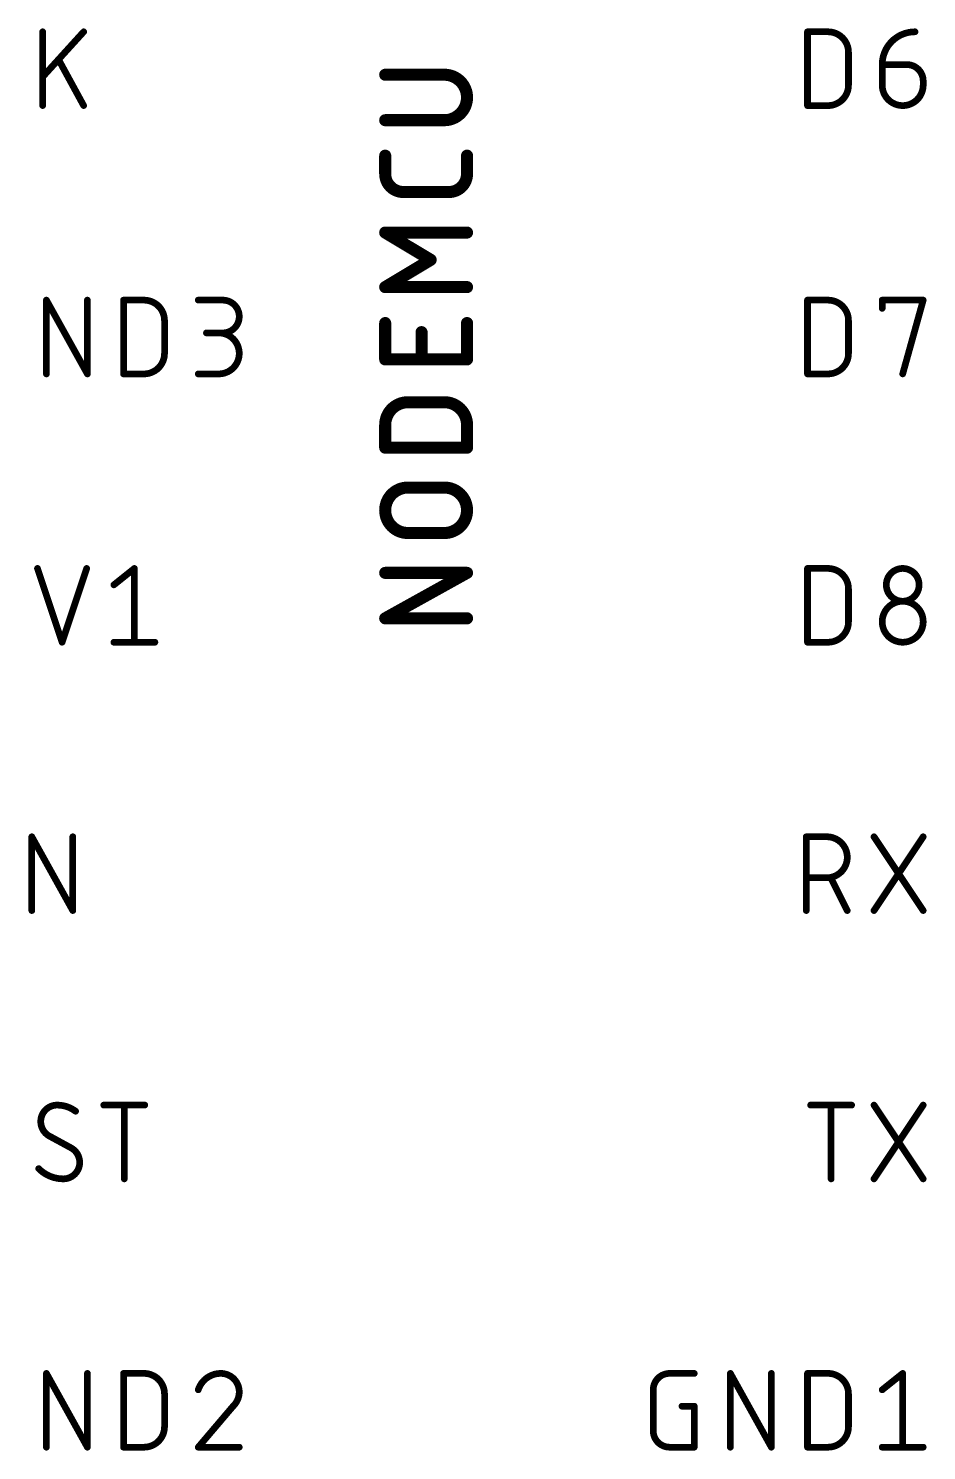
# Model space of a CAD drawing. Extents: x -10 to 250, y 0 to 179.
# Drawn here: x 92.42 to 109.42, y 65.28 to 92.2 of the extents above; entities that cross this region are included whole.
import ezdxf

# ---------------------------------------------------------------- set-up
doc = ezdxf.new("R2010")
doc.units = 0
doc.layers.add('94', color=14, linetype='CONTINUOUS')
doc.layers.add('95', color=250, linetype='CONTINUOUS')

msp = doc.modelspace()

# ---------------------------------------------------------------- linework, layer by layer
at = {"layer": '94', "const_width": 0.2286}
for points in [[(100.2933, 91.3257), (99.1743, 91.3257)], [(99.1743, 90.4649), (100.2933, 90.4649)], [(99.1743, 89.4494), (99.1743, 89.7937)], [(100.7237, 89.7937), (100.7237, 89.4494)], [(100.3794, 89.1051), (99.5186, 89.1051)], [(100.0351, 87.8212), (99.1743, 88.3376)], [(99.1743, 88.3376), (100.7237, 88.3376)], [(99.1743, 87.3047), (100.0351, 87.8212)], [(100.7237, 87.3047), (99.1743, 87.3047)], [(99.1743, 85.9358), (99.1743, 86.6244)], [(100.7237, 86.6244), (100.7237, 85.9358)], [(99.8629, 85.9358), (99.8629, 86.4522)], [(100.7237, 85.9358), (99.1743, 85.9358)], [(99.6047, 85.1253), (100.2933, 85.1253)], [(99.1743, 84.2645), (99.1743, 84.6949)], [(100.7237, 84.6949), (100.7237, 84.2645)], [(100.7237, 84.2645), (99.1743, 84.2645)], [(99.6047, 83.5101), (100.2933, 83.5101)], [(100.2933, 82.6493), (99.6047, 82.6493)], [(99.1743, 81.0341), (100.7237, 81.8949)], [(100.7237, 81.8949), (99.1743, 81.8949)], [(100.7237, 81.0341), (99.1743, 81.0341)]]:
    msp.add_lwpolyline(points, dxfattribs=at)
at = {"layer": '94'}
for points, const_width in [([(99.1743, 91.3828, 1), (99.1743, 91.2686)], 0.1143), ([(100.2933, 90.4649, 1), (100.2933, 91.3257)], 0.2286), ([(100.2933, 91.3828, 1), (100.2933, 91.2686)], 0.1143), ([(100.2933, 91.2686, 1), (100.2933, 91.3828)], 0.1143), ([(99.1743, 90.5221, 1), (99.1743, 90.4078)], 0.1143), ([(100.2933, 90.5221, 1), (100.2933, 90.4078)], 0.1143), ([(100.2933, 90.4078, 1), (100.2933, 90.5221)], 0.1143), ([(99.2314, 89.7937, 1), (99.1172, 89.7937)], 0.1143), ([(100.7809, 89.7937, 1), (100.6666, 89.7937)], 0.1143), ([(99.1743, 89.4494, 0.4142), (99.5186, 89.1051)], 0.2286), ([(99.2314, 89.4494, 1), (99.1172, 89.4494)], 0.1143), ([(99.1172, 89.4494, 1), (99.2314, 89.4494)], 0.1143), ([(100.3794, 89.1051, 0.4142), (100.7237, 89.4494)], 0.2286), ([(100.7809, 89.4494, 1), (100.6666, 89.4494)], 0.1143), ([(100.6666, 89.4494, 1), (100.7809, 89.4494)], 0.1143), ([(99.5186, 89.1622, 1), (99.5186, 89.0479)], 0.1143), ([(99.5186, 89.0479, 1), (99.5186, 89.1622)], 0.1143), ([(100.3794, 89.1622, 1), (100.3794, 89.0479)], 0.1143), ([(100.3794, 89.0479, 1), (100.3794, 89.1622)], 0.1143), ([(99.2037, 88.3866, 1), (99.1449, 88.2886)], 0.1143), ([(99.1743, 88.3948, 1), (99.1743, 88.2805)], 0.1143), ([(100.7237, 88.2805, 1), (100.7237, 88.3948)], 0.1143), ([(100.0645, 87.7722, 1), (100.0057, 87.8702)], 0.1143), ([(100.0057, 87.7722, 1), (100.0645, 87.8702)], 0.1143), ([(99.1743, 87.3619, 1), (99.1743, 87.2476)], 0.1143), ([(99.1449, 87.3537, 1), (99.2037, 87.2557)], 0.1143), ([(100.7237, 87.2476, 1), (100.7237, 87.3619)], 0.1143), ([(99.2314, 86.6244, 1), (99.1172, 86.6244)], 0.1143), ([(100.7809, 86.6244, 1), (100.6666, 86.6244)], 0.1143), ([(99.9201, 86.4522, 1), (99.8058, 86.4522)], 0.1143), ([(99.1743, 85.9929, 1), (99.1743, 85.8786)], 0.1143), ([(99.1172, 85.9358, 1), (99.2314, 85.9358)], 0.1143), ([(99.8058, 85.9358, 1), (99.9201, 85.9358)], 0.1143), ([(100.6666, 85.9358, 1), (100.7809, 85.9358)], 0.1143), ([(100.7237, 85.8786, 1), (100.7237, 85.9929)], 0.1143), ([(99.6047, 85.1253, 0.4142), (99.1743, 84.6949)], 0.2286), ([(99.6047, 85.1825, 1), (99.6047, 85.0682)], 0.1143), ([(99.6047, 85.0682, 1), (99.6047, 85.1825)], 0.1143), ([(100.7237, 84.6949, 0.4142), (100.2933, 85.1253)], 0.2286), ([(100.2933, 85.1825, 1), (100.2933, 85.0682)], 0.1143), ([(100.2933, 85.0682, 1), (100.2933, 85.1825)], 0.1143), ([(99.2314, 84.6949, 1), (99.1172, 84.6949)], 0.1143), ([(99.1172, 84.6949, 1), (99.2314, 84.6949)], 0.1143), ([(100.7809, 84.6949, 1), (100.6666, 84.6949)], 0.1143), ([(100.6666, 84.6949, 1), (100.7809, 84.6949)], 0.1143), ([(99.1743, 84.3217, 1), (99.1743, 84.2074)], 0.1143), ([(99.1172, 84.2645, 1), (99.2314, 84.2645)], 0.1143), ([(100.6666, 84.2645, 1), (100.7809, 84.2645)], 0.1143), ([(100.7237, 84.2074, 1), (100.7237, 84.3217)], 0.1143), ([(99.6047, 83.5101, 1), (99.6047, 82.6493)], 0.2286), ([(99.6047, 83.5672, 1), (99.6047, 83.4529)], 0.1143), ([(99.6047, 83.4529, 1), (99.6047, 83.5672)], 0.1143), ([(100.2933, 82.6493, 1), (100.2933, 83.5101)], 0.2286), ([(100.2933, 83.5672, 1), (100.2933, 83.4529)], 0.1143), ([(100.2933, 83.4529, 1), (100.2933, 83.5672)], 0.1143), ([(99.6047, 82.7065, 1), (99.6047, 82.5922)], 0.1143), ([(99.6047, 82.5922, 1), (99.6047, 82.7065)], 0.1143), ([(100.2933, 82.7065, 1), (100.2933, 82.5922)], 0.1143), ([(100.2933, 82.5922, 1), (100.2933, 82.7065)], 0.1143), ([(99.1743, 81.952, 1), (99.1743, 81.8377)], 0.1143), ([(100.7515, 81.8449, 1), (100.6959, 81.9448)], 0.1143), ([(100.7237, 81.8377, 1), (100.7237, 81.952)], 0.1143), ([(99.1743, 81.0912, 1), (99.1743, 80.9769)], 0.1143), ([(99.1465, 81.084, 1), (99.2021, 80.9841)], 0.1143), ([(100.7237, 80.9769, 1), (100.7237, 81.0912)], 0.1143)]:
    msp.add_lwpolyline(points, format="xyb", dxfattribs=dict(at, const_width=const_width))
at = {"layer": '95', "const_width": 0.127}
for points in [[(92.6896, 90.7415), (92.6896, 92.1385)], [(93.4657, 92.1385), (92.6896, 91.2848)], [(107.1691, 90.7415), (107.1691, 92.1385)], [(107.1691, 92.1385), (107.5572, 92.1385)], [(107.9452, 91.7504), (107.9452, 91.1296)], [(93.4657, 90.7415), (93.0001, 91.5952)], [(108.5836, 91.5176), (109.0493, 91.5176)], [(108.5836, 91.1296), (108.5836, 91.5176)], [(109.3597, 91.2072), (109.3597, 91.1296)], [(107.5572, 90.7415), (107.1691, 90.7415)], [(92.7604, 85.6615), (92.7604, 87.0585)], [(92.7604, 87.0585), (93.5365, 85.6615)], [(93.5365, 85.6615), (93.5365, 87.0585)], [(94.2205, 85.6615), (94.2205, 87.0585)], [(94.2205, 87.0585), (94.6086, 87.0585)], [(95.635, 87.0585), (96.1007, 87.0585)], [(107.1691, 85.6615), (107.1691, 87.0585)], [(107.1691, 87.0585), (107.5572, 87.0585)], [(108.5836, 86.9033), (108.5836, 87.0585)], [(108.5836, 87.0585), (109.3597, 87.0585)], [(109.3597, 87.0585), (108.9716, 85.6615)], [(94.9966, 86.6704), (94.9966, 86.0496)], [(107.9452, 86.6704), (107.9452, 86.0496)], [(96.1007, 86.4376), (95.7902, 86.4376)], [(94.6086, 85.6615), (94.2205, 85.6615)], [(95.635, 85.6615), (96.0231, 85.6615)], [(107.5572, 85.6615), (107.1691, 85.6615)], [(92.5915, 81.9785), (93.0572, 80.5815)], [(93.0572, 80.5815), (93.5229, 81.9785)], [(94.038, 81.6681), (94.4261, 81.9785)], [(94.4261, 81.9785), (94.4261, 80.5815)], [(107.1691, 80.5815), (107.1691, 81.9785)], [(107.1691, 81.9785), (107.5572, 81.9785)], [(107.9452, 81.5904), (107.9452, 80.9696)], [(94.038, 80.5815), (94.8141, 80.5815)], [(107.5572, 80.5815), (107.1691, 80.5815)], [(92.4839, 75.5015), (92.4839, 76.8985)], [(92.4839, 76.8985), (93.26, 75.5015)], [(93.26, 75.5015), (93.26, 76.8985)], [(107.146, 75.5015), (107.146, 76.8985)], [(107.146, 76.8985), (107.5341, 76.8985)], [(108.4284, 75.5015), (109.3597, 76.8985)], [(108.4284, 76.8985), (109.3597, 75.5015)], [(107.5341, 76.1224), (107.146, 76.1224)], [(107.9221, 75.5015), (107.6117, 76.1224)], [(93.8466, 71.8185), (94.6227, 71.8185)], [(94.2346, 70.4215), (94.2346, 71.8185)], [(107.2284, 71.8185), (108.0045, 71.8185)], [(107.6164, 70.4215), (107.6164, 71.8185)], [(108.4284, 70.4215), (109.3597, 71.8185)], [(108.4284, 71.8185), (109.3597, 70.4215)], [(93.2355, 71.0036), (92.8086, 71.2364)], [(92.7604, 65.3415), (92.7604, 66.7385)], [(92.7604, 66.7385), (93.5365, 65.3415)], [(93.5365, 65.3415), (93.5365, 66.7385)], [(94.2205, 65.3415), (94.2205, 66.7385)], [(94.2205, 66.7385), (94.6086, 66.7385)], [(104.5593, 66.7385), (105.025, 66.7385)], [(105.709, 65.3415), (105.709, 66.7385)], [(105.709, 66.7385), (106.4851, 65.3415)], [(106.4851, 65.3415), (106.4851, 66.7385)], [(107.1691, 65.3415), (107.1691, 66.7385)], [(107.1691, 66.7385), (107.5572, 66.7385)], [(108.5836, 66.4281), (108.9716, 66.7385)], [(108.9716, 66.7385), (108.9716, 65.3415)], [(94.9966, 66.3504), (94.9966, 65.7296)], [(104.2489, 65.6519), (104.2489, 66.4281)], [(107.9452, 66.3504), (107.9452, 65.7296)], [(96.2947, 66.1176), (95.635, 65.3415)], [(104.7922, 66.1176), (105.025, 66.1176)], [(105.025, 66.1176), (105.025, 65.3415)], [(94.6086, 65.3415), (94.2205, 65.3415)], [(95.635, 65.3415), (96.4111, 65.3415)], [(105.025, 65.3415), (104.5593, 65.3415)], [(107.5572, 65.3415), (107.1691, 65.3415)], [(108.5836, 65.3415), (109.3597, 65.3415)]]:
    msp.add_lwpolyline(points, dxfattribs=at)
at = {"layer": '95'}
for points, const_width in [([(92.7214, 92.1385, 1), (92.6579, 92.1385)], 0.0635), ([(93.4892, 92.1171, 1), (93.4423, 92.1599)], 0.0635), ([(107.2009, 92.1385, 1), (107.1374, 92.1385)], 0.0635), ([(107.1691, 92.1703, 1), (107.1691, 92.1068)], 0.0635), ([(107.9452, 91.7504, 0.4142), (107.5572, 92.1385)], 0.127), ([(107.5572, 92.1703, 1), (107.5572, 92.1068)], 0.0635), ([(107.5572, 92.1068, 1), (107.5572, 92.1703)], 0.0635), ([(109.2045, 92.1385, 0.4142), (108.5836, 91.5176)], 0.127), ([(109.2045, 92.1068, 1), (109.2045, 92.1702)], 0.0635), ([(107.977, 91.7504, 1), (107.9135, 91.7504)], 0.0635), ([(93.028, 91.6104, 1), (92.9722, 91.58)], 0.0635), ([(107.9135, 91.7504, 1), (107.977, 91.7504)], 0.0635), ([(108.6153, 91.5176, 1), (108.5518, 91.5176)], 0.0635), ([(108.5518, 91.5176, 1), (108.6153, 91.5176)], 0.0635), ([(108.5836, 91.5494, 1), (108.5836, 91.4859)], 0.0635), ([(109.0493, 91.5494, 1), (109.0493, 91.4859)], 0.0635), ([(109.3597, 91.2072, 0.4142), (109.0493, 91.5176)], 0.127), ([(109.0493, 91.4859, 1), (109.0493, 91.5494)], 0.0635), ([(92.6661, 91.3061, 1), (92.7131, 91.2634)], 0.0635), ([(107.5572, 90.7415, 0.4142), (107.9452, 91.1296)], 0.127), ([(107.977, 91.1296, 1), (107.9135, 91.1296)], 0.0635), ([(107.9135, 91.1296, 1), (107.977, 91.1296)], 0.0635), ([(108.6153, 91.1296, 1), (108.5518, 91.1296)], 0.0635), ([(108.5518, 91.1296, 1), (108.6153, 91.1296)], 0.0635), ([(108.5836, 91.1296, 1), (109.3597, 91.1296)], 0.127), ([(109.3915, 91.2072, 1), (109.328, 91.2072)], 0.0635), ([(109.328, 91.2072, 1), (109.3915, 91.2072)], 0.0635), ([(109.3915, 91.1296, 1), (109.328, 91.1296)], 0.0635), ([(109.328, 91.1296, 1), (109.3915, 91.1296)], 0.0635), ([(92.6579, 90.7415, 1), (92.7214, 90.7415)], 0.0635), ([(93.4379, 90.7263, 1), (93.4936, 90.7567)], 0.0635), ([(107.1691, 90.7733, 1), (107.1691, 90.7097)], 0.0635), ([(107.1374, 90.7415, 1), (107.2009, 90.7415)], 0.0635), ([(107.5572, 90.7732, 1), (107.5572, 90.7098)], 0.0635), ([(107.5572, 90.7097, 1), (107.5572, 90.7733)], 0.0635), ([(92.7922, 87.0585, 1), (92.7287, 87.0585)], 0.0635), ([(92.7882, 87.0739, 1), (92.7327, 87.0431)], 0.0635), ([(93.5683, 87.0585, 1), (93.5048, 87.0585)], 0.0635), ([(94.2205, 87.0903, 1), (94.2205, 87.0268)], 0.0635), ([(94.2523, 87.0585, 1), (94.1888, 87.0585)], 0.0635), ([(94.6086, 87.0903, 1), (94.6086, 87.0268)], 0.0635), ([(94.9966, 86.6704, 0.4142), (94.6086, 87.0585)], 0.127), ([(94.6086, 87.0268, 1), (94.6086, 87.0903)], 0.0635), ([(95.635, 87.0903, 1), (95.635, 87.0268)], 0.0635), ([(96.1007, 87.0903, 1), (96.1007, 87.0268)], 0.0635), ([(96.1007, 86.4376, 1), (96.1007, 87.0585)], 0.127), ([(96.1007, 87.0268, 1), (96.1007, 87.0903)], 0.0635), ([(107.1691, 87.0903, 1), (107.1691, 87.0268)], 0.0635), ([(107.2009, 87.0585, 1), (107.1374, 87.0585)], 0.0635), ([(107.5572, 87.0903, 1), (107.5572, 87.0268)], 0.0635), ([(107.9452, 86.6704, 0.4142), (107.5572, 87.0585)], 0.127), ([(107.5572, 87.0268, 1), (107.5572, 87.0903)], 0.0635), ([(108.6153, 87.0585, 1), (108.5518, 87.0585)], 0.0635), ([(108.5836, 87.0903, 1), (108.5836, 87.0268)], 0.0635), ([(109.3903, 87.05, 1), (109.3291, 87.067)], 0.0635), ([(109.3597, 87.0268, 1), (109.3597, 87.0903)], 0.0635), ([(95.0284, 86.6704, 1), (94.9649, 86.6704)], 0.0635), ([(94.9649, 86.6704, 1), (95.0284, 86.6704)], 0.0635), ([(107.977, 86.6704, 1), (107.9135, 86.6704)], 0.0635), ([(107.9135, 86.6704, 1), (107.977, 86.6704)], 0.0635), ([(108.5518, 86.9033, 1), (108.6153, 86.9033)], 0.0635), ([(95.7902, 86.4694, 1), (95.7902, 86.4059)], 0.0635), ([(96.0231, 85.6615, 1), (96.0231, 86.4376)], 0.127), ([(96.0231, 86.4694, 1), (96.0231, 86.4059)], 0.0635), ([(96.1007, 86.4694, 1), (96.1007, 86.4059)], 0.0635), ([(96.1007, 86.4059, 1), (96.1007, 86.4694)], 0.0635), ([(94.6086, 85.6615, 0.4142), (94.9966, 86.0496)], 0.127), ([(95.0284, 86.0496, 1), (94.9649, 86.0496)], 0.0635), ([(94.9649, 86.0496, 1), (95.0284, 86.0496)], 0.0635), ([(107.5572, 85.6615, 0.4142), (107.9452, 86.0496)], 0.127), ([(107.977, 86.0496, 1), (107.9135, 86.0496)], 0.0635), ([(107.9135, 86.0496, 1), (107.977, 86.0496)], 0.0635), ([(92.7287, 85.6615, 1), (92.7922, 85.6615)], 0.0635), ([(93.5048, 85.6615, 1), (93.5683, 85.6615)], 0.0635), ([(93.5088, 85.6461, 1), (93.5643, 85.6769)], 0.0635), ([(94.2205, 85.6933, 1), (94.2205, 85.6298)], 0.0635), ([(94.1888, 85.6615, 1), (94.2523, 85.6615)], 0.0635), ([(94.6086, 85.6932, 1), (94.6086, 85.6298)], 0.0635), ([(94.6086, 85.6298, 1), (94.6086, 85.6933)], 0.0635), ([(95.635, 85.6933, 1), (95.635, 85.6298)], 0.0635), ([(96.0231, 85.6933, 1), (96.0231, 85.6298)], 0.0635), ([(96.0231, 85.6298, 1), (96.0231, 85.6933)], 0.0635), ([(107.1691, 85.6933, 1), (107.1691, 85.6298)], 0.0635), ([(107.1374, 85.6615, 1), (107.2009, 85.6615)], 0.0635), ([(107.5572, 85.6932, 1), (107.5572, 85.6298)], 0.0635), ([(107.5572, 85.6298, 1), (107.5572, 85.6933)], 0.0635), ([(108.9411, 85.67, 1), (109.0022, 85.653)], 0.0635), ([(92.6217, 81.9885, 1), (92.5614, 81.9685)], 0.0635), ([(93.553, 81.9685, 1), (93.4928, 81.9885)], 0.0635), ([(94.4578, 81.9785, 1), (94.3943, 81.9785)], 0.0635), ([(94.4459, 81.9537, 1), (94.4062, 82.0033)], 0.0635), ([(107.1691, 82.0103, 1), (107.1691, 81.9468)], 0.0635), ([(107.2009, 81.9785, 1), (107.1374, 81.9785)], 0.0635), ([(107.5572, 82.0103, 1), (107.5572, 81.9468)], 0.0635), ([(107.9452, 81.5904, 0.4142), (107.5572, 81.9785)], 0.127), ([(107.5572, 81.9468, 1), (107.5572, 82.0103)], 0.0635), ([(109.2821, 81.6681, 1), (108.6612, 81.6681)], 0.127), ([(94.0182, 81.6928, 1), (94.0578, 81.6433)], 0.0635), ([(107.977, 81.5904, 1), (107.9135, 81.5904)], 0.0635), ([(107.9135, 81.5904, 1), (107.977, 81.5904)], 0.0635), ([(108.6612, 81.6681, 1), (109.2821, 81.6681)], 0.127), ([(108.6929, 81.6681, 1), (108.6294, 81.6681)], 0.0635), ([(108.6295, 81.6681, 1), (108.693, 81.6681)], 0.0635), ([(109.3138, 81.6681, 1), (109.2503, 81.6681)], 0.0635), ([(109.2503, 81.6681, 1), (109.3138, 81.6681)], 0.0635), ([(109.3597, 80.9696, 1), (108.5836, 80.9696)], 0.127), ([(107.5572, 80.5815, 0.4142), (107.9452, 80.9696)], 0.127), ([(107.977, 80.9696, 1), (107.9135, 80.9696)], 0.0635), ([(107.9135, 80.9696, 1), (107.977, 80.9696)], 0.0635), ([(108.6153, 80.9696, 1), (108.5518, 80.9696)], 0.0635), ([(108.5518, 80.9696, 1), (108.6153, 80.9696)], 0.0635), ([(108.5836, 80.9696, 1), (109.3597, 80.9696)], 0.127), ([(109.3279, 80.9696, 1), (109.3914, 80.9696)], 0.0635), ([(109.3915, 80.9696, 1), (109.328, 80.9696)], 0.0635), ([(93.0271, 80.5915, 1), (93.0873, 80.5715)], 0.0635), ([(93.0271, 80.5715, 1), (93.0873, 80.5915)], 0.0635), ([(94.038, 80.6133, 1), (94.038, 80.5498)], 0.0635), ([(94.3943, 80.5815, 1), (94.4578, 80.5815)], 0.0635), ([(94.8141, 80.5498, 1), (94.8141, 80.6133)], 0.0635), ([(107.1691, 80.6133, 1), (107.1691, 80.5498)], 0.0635), ([(107.1374, 80.5815, 1), (107.2009, 80.5815)], 0.0635), ([(107.5572, 80.6132, 1), (107.5572, 80.5498)], 0.0635), ([(107.5572, 80.5498, 1), (107.5572, 80.6133)], 0.0635), ([(92.5156, 76.8985, 1), (92.4521, 76.8985)], 0.0635), ([(92.5116, 76.9139, 1), (92.4561, 76.8831)], 0.0635), ([(93.2918, 76.8985, 1), (93.2283, 76.8985)], 0.0635), ([(107.146, 76.9303, 1), (107.146, 76.8667)], 0.0635), ([(107.1778, 76.8985, 1), (107.1143, 76.8985)], 0.0635), ([(107.5341, 76.9303, 1), (107.5341, 76.8667)], 0.0635), ([(107.5341, 76.1224, 1), (107.5341, 76.8985)], 0.127), ([(107.5341, 76.8667, 1), (107.5341, 76.9303)], 0.0635), ([(108.4548, 76.9161, 1), (108.402, 76.8809)], 0.0635), ([(109.3861, 76.8809, 1), (109.3333, 76.9161)], 0.0635), ([(107.146, 76.1541, 1), (107.146, 76.0906)], 0.0635), ([(107.5341, 76.1541, 1), (107.5341, 76.0906)], 0.0635), ([(107.5341, 76.0906, 1), (107.5341, 76.1541)], 0.0635), ([(107.6401, 76.1366, 1), (107.5833, 76.1082)], 0.0635), ([(92.4521, 75.5015, 1), (92.5156, 75.5015)], 0.0635), ([(93.2283, 75.5015, 1), (93.2918, 75.5015)], 0.0635), ([(93.2322, 75.4861, 1), (93.2878, 75.5169)], 0.0635), ([(107.1143, 75.5015, 1), (107.1778, 75.5015)], 0.0635), ([(107.8937, 75.4873, 1), (107.9505, 75.5157)], 0.0635), ([(108.402, 75.5191, 1), (108.4548, 75.4839)], 0.0635), ([(109.3333, 75.4839, 1), (109.3861, 75.5191)], 0.0635), ([(92.9639, 71.8185, 0.4142), (92.6534, 71.5081)], 0.127), ([(93.3131, 71.7021, 0.1623), (92.9639, 71.8185)], 0.127), ([(92.9639, 71.8502, 1), (92.9639, 71.7868)], 0.0635), ([(92.9639, 71.7867, 1), (92.9639, 71.8502)], 0.0635), ([(93.2941, 71.6767, 1), (93.3322, 71.7275)], 0.0635), ([(93.8466, 71.8503, 1), (93.8466, 71.7867)], 0.0635), ([(94.2664, 71.8185, 1), (94.2029, 71.8185)], 0.0635), ([(94.6227, 71.7867, 1), (94.6227, 71.8503)], 0.0635), ([(107.2284, 71.8503, 1), (107.2284, 71.7867)], 0.0635), ([(107.6482, 71.8185, 1), (107.5847, 71.8185)], 0.0635), ([(108.0045, 71.7867, 1), (108.0045, 71.8503)], 0.0635), ([(108.4548, 71.8361, 1), (108.402, 71.8009)], 0.0635), ([(109.3861, 71.8009, 1), (109.3333, 71.8361)], 0.0635), ([(92.6534, 71.5081, 0.2656), (92.8086, 71.2364)], 0.127), ([(92.6852, 71.5081, 1), (92.6217, 71.5081)], 0.0635), ([(92.6217, 71.5081, 1), (92.6852, 71.5081)], 0.0635), ([(92.8238, 71.2643, 1), (92.7934, 71.2085)], 0.0635), ([(92.7925, 71.2091, 1), (92.8248, 71.2638)], 0.0635), ([(93.3907, 70.7319, 0.2656), (93.2355, 71.0036)], 0.127), ([(93.2516, 71.0309, 1), (93.2194, 70.9762)], 0.0635), ([(93.2203, 70.9757, 1), (93.2507, 71.0315)], 0.0635), ([(92.6146, 70.6155, 0.2), (93.0803, 70.4215)], 0.127), ([(92.6372, 70.6379, 1), (92.5921, 70.5932)], 0.0635), ([(93.0803, 70.4215, 0.4142), (93.3907, 70.7319)], 0.127), ([(93.4225, 70.7319, 1), (93.359, 70.7319)], 0.0635), ([(93.359, 70.7319, 1), (93.4225, 70.7319)], 0.0635), ([(93.0803, 70.4533, 1), (93.0803, 70.3898)], 0.0635), ([(93.0803, 70.3898, 1), (93.0803, 70.4532)], 0.0635), ([(94.2029, 70.4215, 1), (94.2664, 70.4215)], 0.0635), ([(107.5847, 70.4215, 1), (107.6482, 70.4215)], 0.0635), ([(108.402, 70.4391, 1), (108.4548, 70.4039)], 0.0635), ([(109.3333, 70.4039, 1), (109.3861, 70.4391)], 0.0635), ([(92.7922, 66.7385, 1), (92.7287, 66.7385)], 0.0635), ([(92.7882, 66.7539, 1), (92.7327, 66.7231)], 0.0635), ([(93.5683, 66.7385, 1), (93.5048, 66.7385)], 0.0635), ([(94.2205, 66.7703, 1), (94.2205, 66.7067)], 0.0635), ([(94.2523, 66.7385, 1), (94.1888, 66.7385)], 0.0635), ([(94.6086, 66.7703, 1), (94.6086, 66.7067)], 0.0635), ([(94.9966, 66.3504, 0.4142), (94.6086, 66.7385)], 0.127), ([(94.6086, 66.7067, 1), (94.6086, 66.7703)], 0.0635), ([(96.0619, 66.7385, 0.3252), (95.635, 66.4281)], 0.127), ([(96.0619, 66.7703, 1), (96.0619, 66.7067)], 0.0635), ([(96.4111, 66.3893, 0.4142), (96.0619, 66.7385)], 0.127), ([(96.0619, 66.7068, 1), (96.0619, 66.7702)], 0.0635), ([(104.5593, 66.7385, 0.4142), (104.2489, 66.4281)], 0.127), ([(104.5593, 66.7703, 1), (104.5593, 66.7067)], 0.0635), ([(104.5593, 66.7068, 1), (104.5593, 66.7702)], 0.0635), ([(105.025, 66.7067, 1), (105.025, 66.7703)], 0.0635), ([(105.7368, 66.7539, 1), (105.6812, 66.7231)], 0.0635), ([(105.7408, 66.7385, 1), (105.6773, 66.7385)], 0.0635), ([(106.5169, 66.7385, 1), (106.4534, 66.7385)], 0.0635), ([(107.1691, 66.7703, 1), (107.1691, 66.7067)], 0.0635), ([(107.2009, 66.7385, 1), (107.1374, 66.7385)], 0.0635), ([(107.5572, 66.7703, 1), (107.5572, 66.7067)], 0.0635), ([(107.9452, 66.3504, 0.4142), (107.5572, 66.7385)], 0.127), ([(107.5572, 66.7067, 1), (107.5572, 66.7703)], 0.0635), ([(109.0034, 66.7385, 1), (108.9399, 66.7385)], 0.0635), ([(108.9915, 66.7137, 1), (108.9518, 66.7633)], 0.0635), ([(95.0284, 66.3504, 1), (94.9649, 66.3504)], 0.0635), ([(94.9649, 66.3504, 1), (95.0284, 66.3504)], 0.0635), ([(95.6048, 66.4378, 1), (95.6652, 66.4183)], 0.0635), ([(96.2947, 66.1176, 0.2053), (96.4111, 66.3893)], 0.127), ([(96.4429, 66.3892, 1), (96.3794, 66.3893)], 0.0635), ([(96.3794, 66.3893, 1), (96.4429, 66.3893)], 0.0635), ([(104.2806, 66.4281, 1), (104.2171, 66.4281)], 0.0635), ([(104.2171, 66.4281, 1), (104.2806, 66.4281)], 0.0635), ([(107.977, 66.3504, 1), (107.9135, 66.3504)], 0.0635), ([(107.9135, 66.3504, 1), (107.977, 66.3504)], 0.0635), ([(108.5638, 66.4528, 1), (108.6034, 66.4033)], 0.0635), ([(96.2728, 66.1406, 1), (96.3166, 66.0946)], 0.0635), ([(96.3189, 66.097, 1), (96.2705, 66.1382)], 0.0635), ([(104.7922, 66.1494, 1), (104.7922, 66.0859)], 0.0635), ([(105.0568, 66.1176, 1), (104.9933, 66.1176)], 0.0635), ([(105.025, 66.0859, 1), (105.025, 66.1494)], 0.0635), ([(94.6086, 65.3415, 0.4142), (94.9966, 65.7296)], 0.127), ([(95.0284, 65.7296, 1), (94.9649, 65.7296)], 0.0635), ([(94.9649, 65.7296, 1), (95.0284, 65.7296)], 0.0635), ([(104.2806, 65.6519, 1), (104.2171, 65.6519)], 0.0635), ([(104.2489, 65.6519, 0.4142), (104.5593, 65.3415)], 0.127), ([(107.5572, 65.3415, 0.4142), (107.9452, 65.7296)], 0.127), ([(107.977, 65.7296, 1), (107.9135, 65.7296)], 0.0635), ([(107.9135, 65.7296, 1), (107.977, 65.7296)], 0.0635), ([(104.2171, 65.6519, 1), (104.2806, 65.6519)], 0.0635), ([(92.7287, 65.3415, 1), (92.7922, 65.3415)], 0.0635), ([(93.5048, 65.3415, 1), (93.5683, 65.3415)], 0.0635), ([(93.5088, 65.3261, 1), (93.5643, 65.3569)], 0.0635), ([(94.2205, 65.3732, 1), (94.2205, 65.3097)], 0.0635), ([(94.1888, 65.3415, 1), (94.2523, 65.3415)], 0.0635), ([(94.6086, 65.3732, 1), (94.6086, 65.3098)], 0.0635), ([(94.6086, 65.3097, 1), (94.6086, 65.3732)], 0.0635), ([(95.635, 65.3732, 1), (95.635, 65.3097)], 0.0635), ([(95.6108, 65.3621, 1), (95.6592, 65.3209)], 0.0635), ([(96.4111, 65.3097, 1), (96.4111, 65.3732)], 0.0635), ([(104.5593, 65.3732, 1), (104.5593, 65.3097)], 0.0635), ([(104.5593, 65.3097, 1), (104.5593, 65.3732)], 0.0635), ([(104.9933, 65.3415, 1), (105.0568, 65.3415)], 0.0635), ([(105.025, 65.3097, 1), (105.025, 65.3732)], 0.0635), ([(105.6773, 65.3415, 1), (105.7408, 65.3415)], 0.0635), ([(106.4534, 65.3415, 1), (106.5169, 65.3415)], 0.0635), ([(106.4574, 65.3261, 1), (106.5129, 65.3569)], 0.0635), ([(107.1691, 65.3732, 1), (107.1691, 65.3097)], 0.0635), ([(107.1374, 65.3415, 1), (107.2009, 65.3415)], 0.0635), ([(107.5572, 65.3732, 1), (107.5572, 65.3098)], 0.0635), ([(107.5572, 65.3097, 1), (107.5572, 65.3732)], 0.0635), ([(108.5836, 65.3732, 1), (108.5836, 65.3097)], 0.0635), ([(108.9399, 65.3415, 1), (109.0034, 65.3415)], 0.0635), ([(109.3597, 65.3097, 1), (109.3597, 65.3732)], 0.0635)]:
    msp.add_lwpolyline(points, format="xyb", dxfattribs=dict(at, const_width=const_width))

doc.saveas('drawing.dxf')
